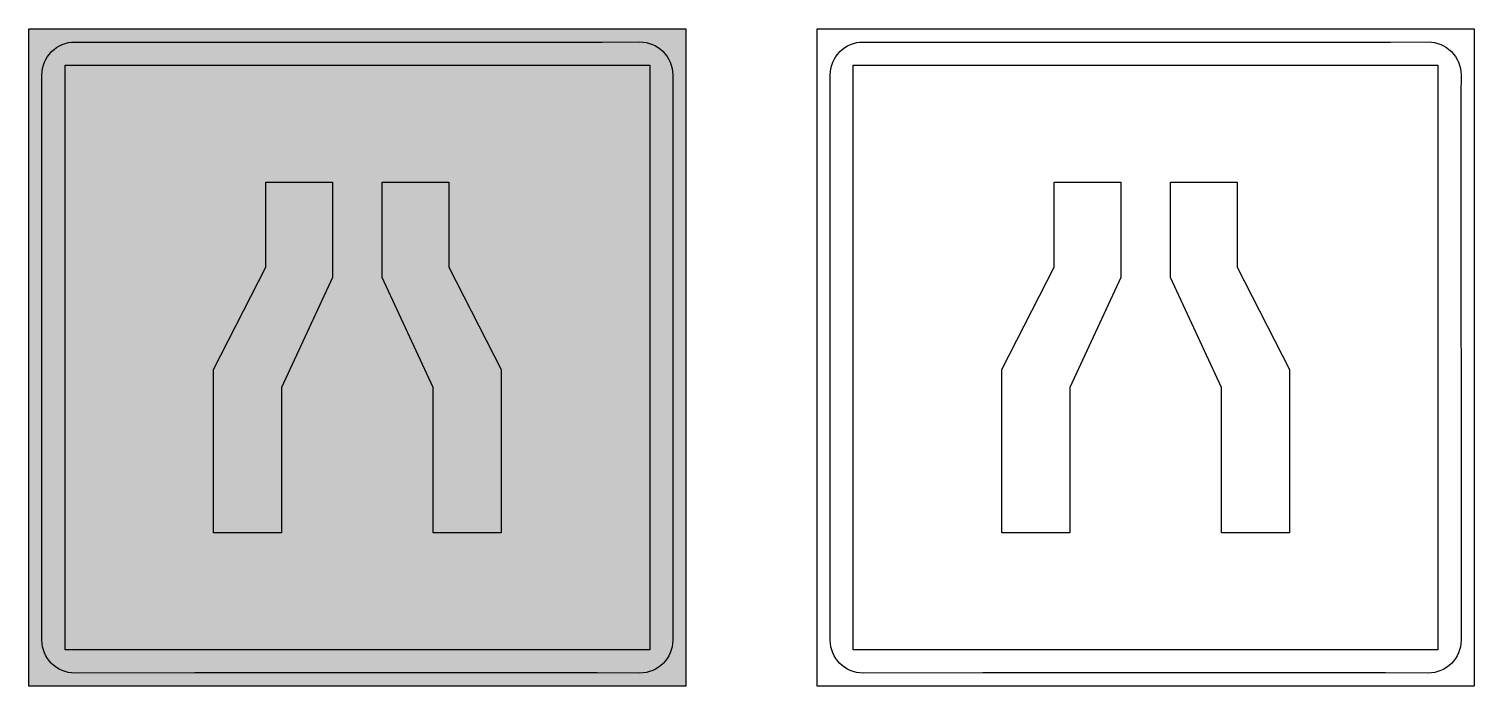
# Model space of a CAD drawing. Extents: x -43 to 2157, y 0 to 1000.
import ezdxf

# ---------------------------------------------------------------- set-up
doc = ezdxf.new("R2010")
doc.units = 0
doc.header["$MEASUREMENT"] = 0

msp = doc.modelspace()

# ---------------------------------------------------------------- hatches: boundary and pattern name
at = {"true_color": 0xe0a800}
h = msp.add_hatch(color=42, dxfattribs=at)
h.paths.add_polyline_path([(-42.64999999999986, 0), (-42.64999999999986, 1000), (957.3500000000001, 1000), (957.3500000000001, 0)])
edge = h.paths.add_edge_path(flags=16)
edge.add_line((830.2500000000002, 980.065), (887.4300000000001, 980.0930000000001))
edge.add_arc((887.4281349896055, 930.091133997446), 50.00186603733538, -0.011612272365880472, 89.99786293526921, ccw=False)
edge.add_line((937.4300000000001, 930.081), (937.4100000000001, 899.466))
edge.add_line((937.4100000000001, 899.466), (937.4200000000003, 129.6609999999999))
edge.add_line((937.4200000000003, 129.661), (937.4400000000003, 69.9033))
edge.add_arc((887.4415243246001, 69.90567501341616), 49.9984757318088, 270.0097127047207, 359.99727835212786, ccw=False)
edge.add_line((887.45, 19.9072), (822.2400000000002, 19.9355))
edge.add_line((822.2400000000002, 19.9355), (209.7500000000002, 19.9316))
edge.add_line((209.7500000000002, 19.9316), (27.22000000000025, 19.8916))
edge.add_arc((27.24918824949843, 69.89078114145843), 49.99918966113633, 180.0136150060108, 269.9665521858666, ccw=False)
edge.add_line((-22.74999999999977, 69.8789), (-22.7199999999998, 155.243))
edge.add_line((-22.7199999999998, 155.243), (-22.7199999999998, 886.021))
edge.add_line((-22.7199999999998, 886.0210000000001), (-22.73999999999978, 930.079))
edge.add_arc((27.25642699813578, 930.0855726975026), 49.99642743016996, 89.9959053488875, 180.007532294753, ccw=False)
edge.add_line((27.26000000000022, 980.082), (64.62000000000012, 980.062))
edge.add_line((64.62000000000012, 980.062), (830.2500000000002, 980.065))
h.paths.add_polyline_path([(12.35000000000014, 55), (12.35000000000014, 945.0010000000001), (902.3500000000001, 945.0010000000001), (902.3500000000001, 55)], flags=0)
h.paths.add_polyline_path([(419.3500000000001, 621.923), (342.0900000000001, 454.129), (342.0900000000001, 233.222), (238.2800000000002, 233.222), (238.2800000000002, 481.894), (317.9500000000003, 637.615), (317.9500000000003, 766.78), (419.3500000000001, 766.78)], flags=0)
h.paths.add_polyline_path([(495.3500000000001, 621.923), (495.3500000000001, 766.78), (596.7500000000002, 766.78), (596.7500000000002, 637.615), (676.4200000000003, 481.894), (676.4200000000003, 233.222), (572.6000000000001, 233.222), (572.6000000000001, 454.129)], flags=0)
at = {"true_color": 0xb38600}
h = msp.add_hatch(color=42, dxfattribs=at)
h.paths.add_polyline_path([(-42.64999999999986, 0), (-42.64999999999986, 1000), (957.3500000000001, 1000), (957.3500000000001, 0)])
edge = h.paths.add_edge_path(flags=16)
edge.add_line((830.2500000000002, 980.065), (887.4300000000001, 980.0930000000001))
edge.add_arc((887.4281349896055, 930.091133997446), 50.00186603733538, -0.011612272365880472, 89.99786293526921, ccw=False)
edge.add_line((937.4300000000001, 930.081), (937.4100000000001, 899.466))
edge.add_line((937.4100000000001, 899.466), (937.4200000000003, 129.6609999999999))
edge.add_line((937.4200000000003, 129.661), (937.4400000000003, 69.9033))
edge.add_arc((887.4415243246001, 69.90567501341616), 49.9984757318088, 270.0097127047207, 359.99727835212786, ccw=False)
edge.add_line((887.45, 19.9072), (822.2400000000002, 19.9355))
edge.add_line((822.2400000000002, 19.9355), (209.7500000000002, 19.9316))
edge.add_line((209.7500000000002, 19.9316), (27.22000000000025, 19.8916))
edge.add_arc((27.24918824949843, 69.89078114145843), 49.99918966113633, 180.0136150060108, 269.9665521858666, ccw=False)
edge.add_line((-22.74999999999977, 69.8789), (-22.7199999999998, 155.243))
edge.add_line((-22.7199999999998, 155.243), (-22.7199999999998, 886.021))
edge.add_line((-22.7199999999998, 886.0210000000001), (-22.73999999999978, 930.079))
edge.add_arc((27.25642699813578, 930.0855726975026), 49.99642743016996, 89.9959053488875, 180.007532294753, ccw=False)
edge.add_line((27.26000000000022, 980.082), (64.62000000000012, 980.062))
edge.add_line((64.62000000000012, 980.062), (830.2500000000002, 980.065))
h.paths.add_polyline_path([(12.35000000000014, 55), (12.35000000000014, 945.0010000000001), (902.3500000000001, 945.0010000000001), (902.3500000000001, 55)], flags=0)
h.paths.add_polyline_path([(419.3500000000001, 621.923), (342.0900000000001, 454.129), (342.0900000000001, 233.222), (238.2800000000002, 233.222), (238.2800000000002, 481.894), (317.9500000000003, 637.615), (317.9500000000003, 766.78), (419.3500000000001, 766.78)], flags=0)
h.paths.add_polyline_path([(495.3500000000001, 621.923), (495.3500000000001, 766.78), (596.7500000000002, 766.78), (596.7500000000002, 637.615), (676.4200000000003, 481.894), (676.4200000000003, 233.222), (572.6000000000001, 233.222), (572.6000000000001, 454.129)], flags=0)
h = msp.add_hatch(color=30)
h.paths.add_polyline_path([(-42.64999999999986, 0), (-42.64999999999986, 1000), (957.3500000000001, 1000), (957.3500000000001, 0)])
edge = h.paths.add_edge_path(flags=16)
edge.add_line((830.2500000000002, 980.065), (887.4300000000001, 980.0930000000001))
edge.add_arc((887.4281349896055, 930.091133997446), 50.00186603733538, -0.011612272365880472, 89.99786293526921, ccw=False)
edge.add_line((937.4300000000001, 930.081), (937.4100000000001, 899.466))
edge.add_line((937.4100000000001, 899.466), (937.4200000000003, 129.6609999999999))
edge.add_line((937.4200000000003, 129.661), (937.4400000000003, 69.9033))
edge.add_arc((887.4415243246001, 69.90567501341616), 49.9984757318088, 270.0097127047207, 359.99727835212786, ccw=False)
edge.add_line((887.45, 19.9072), (822.2400000000002, 19.9355))
edge.add_line((822.2400000000002, 19.9355), (209.7500000000002, 19.9316))
edge.add_line((209.7500000000002, 19.9316), (27.22000000000025, 19.8916))
edge.add_arc((27.24918824949843, 69.89078114145843), 49.99918966113633, 180.0136150060108, 269.9665521858666, ccw=False)
edge.add_line((-22.74999999999977, 69.8789), (-22.7199999999998, 155.243))
edge.add_line((-22.7199999999998, 155.243), (-22.7199999999998, 886.021))
edge.add_line((-22.7199999999998, 886.0210000000001), (-22.73999999999978, 930.079))
edge.add_arc((27.25642699813578, 930.0855726975026), 49.99642743016996, 89.9959053488875, 180.007532294753, ccw=False)
edge.add_line((27.26000000000022, 980.082), (64.62000000000012, 980.062))
edge.add_line((64.62000000000012, 980.062), (830.2500000000002, 980.065))
h.paths.add_polyline_path([(12.35000000000014, 55), (12.35000000000014, 945.0010000000001), (902.3500000000001, 945.0010000000001), (902.3500000000001, 55)], flags=0)
h.paths.add_polyline_path([(495.3500000000001, 621.923), (495.3500000000001, 766.78), (596.7500000000002, 766.78), (596.7500000000002, 637.615), (676.4200000000003, 481.894), (676.4200000000003, 233.222), (572.6000000000001, 233.222), (572.6000000000001, 454.129)], flags=0)
h.paths.add_polyline_path([(419.3500000000001, 621.923), (342.0900000000001, 454.129), (342.0900000000001, 233.222), (238.2800000000002, 233.222), (238.2800000000002, 481.894), (317.9500000000003, 637.615), (317.9500000000003, 766.78), (419.3500000000001, 766.78)], flags=0)
at = {"true_color": 0x000000}
h = msp.add_hatch(color=18, dxfattribs=at)
edge = h.paths.add_edge_path()
edge.add_line((830.2500000000002, 980.065), (887.4300000000001, 980.0930000000001))
edge.add_arc((887.4281349896055, 930.091133997446), 50.00186603733538, -0.011612272365880472, 89.99786293526921, ccw=False)
edge.add_line((937.4300000000001, 930.081), (937.4100000000001, 899.466))
edge.add_line((937.4100000000001, 899.466), (937.4200000000003, 129.6609999999999))
edge.add_line((937.4200000000003, 129.661), (937.4400000000003, 69.9033))
edge.add_arc((887.4415243246001, 69.90567501341616), 49.9984757318088, 270.0097127047207, 359.99727835212786, ccw=False)
edge.add_line((887.45, 19.9072), (822.2400000000002, 19.9355))
edge.add_line((822.2400000000002, 19.9355), (209.7500000000002, 19.9316))
edge.add_line((209.7500000000002, 19.9316), (27.22000000000025, 19.8916))
edge.add_arc((27.24918824949843, 69.89078114145843), 49.99918966113633, 180.0136150060108, 269.9665521858666, ccw=False)
edge.add_line((-22.74999999999977, 69.8789), (-22.7199999999998, 155.243))
edge.add_line((-22.7199999999998, 155.243), (-22.7199999999998, 886.021))
edge.add_line((-22.7199999999998, 886.0210000000001), (-22.73999999999978, 930.079))
edge.add_arc((27.25642699813578, 930.0855726975026), 49.99642743016996, 89.9959053488875, 180.007532294753, ccw=False)
edge.add_line((27.26000000000022, 980.082), (64.62000000000012, 980.062))
edge.add_line((64.62000000000012, 980.062), (830.2500000000002, 980.065))
h.paths.add_polyline_path([(12.35000000000014, 55), (12.35000000000014, 945.0010000000001), (902.3500000000001, 945.0010000000001), (902.3500000000001, 55)], flags=16)
h.paths.add_polyline_path([(495.3500000000001, 621.923), (495.3500000000001, 766.78), (596.7500000000002, 766.78), (596.7500000000002, 637.615), (676.4200000000003, 481.894), (676.4200000000003, 233.222), (572.6000000000001, 233.222), (572.6000000000001, 454.129)], flags=0)
h.paths.add_polyline_path([(419.3500000000001, 621.923), (342.0900000000001, 454.129), (342.0900000000001, 233.222), (238.2800000000002, 233.222), (238.2800000000002, 481.894), (317.9500000000003, 637.615), (317.9500000000003, 766.78), (419.3500000000001, 766.78)], flags=0)

# ---------------------------------------------------------------- linework, layer by layer
at = {"color": 30}
for points in [[(-42.64999999999986, 0), (-42.64999999999986, 1000), (957.3500000000001, 1000), (957.3500000000001, 0)], [(12.35000000000014, 55), (12.35000000000014, 945.0010000000001), (902.3500000000001, 945.0010000000001), (902.3500000000001, 55)]]:
    msp.add_lwpolyline(points, close=True, dxfattribs=at)
for points in [[(1157.35, 0), (1157.35, 1000), (2157.35, 1000), (2157.35, 0)], [(1212.35, 55), (1212.35, 945.0010000000001), (2102.35, 945.0010000000001), (2102.35, 55)], [(1619.35, 621.923), (1542.09, 454.129), (1542.09, 233.222), (1438.28, 233.222), (1438.28, 481.894), (1517.95, 637.615), (1517.95, 766.78), (1619.35, 766.78)], [(1695.35, 621.923), (1695.35, 766.78), (1796.75, 766.78), (1796.75, 637.615), (1876.42, 481.894), (1876.42, 233.222), (1772.6, 233.222), (1772.6, 454.129)]]:
    msp.add_lwpolyline(points, close=True)
msp.add_lwpolyline([(830.2500000000002, 980.065), (887.4300000000001, 980.0930000000001, -0.414262), (937.4300000000001, 930.081), (937.4100000000001, 899.466), (937.4200000000003, 129.661), (937.4400000000003, 69.9033, -0.41415), (887.45, 19.9072), (822.2400000000002, 19.9355), (209.7500000000002, 19.9316), (27.22000000000025, 19.8916, -0.413973), (-22.74999999999977, 69.8789), (-22.7199999999998, 155.243), (-22.7199999999998, 886.0210000000001), (-22.73999999999978, 930.079, -0.4142729999999999), (27.26000000000022, 980.082), (64.62000000000012, 980.062)], format="xyb", close=True, dxfattribs=at)
msp.add_lwpolyline([(2030.25, 980.065), (2087.43, 980.0930000000001, -0.414262), (2137.43, 930.081), (2137.41, 899.466), (2137.42, 129.661), (2137.44, 69.9033, -0.41415), (2087.45, 19.9072), (2022.24, 19.9355), (1409.75, 19.9316), (1227.22, 19.8916, -0.413973), (1177.25, 69.8789), (1177.28, 155.243), (1177.28, 886.0210000000001), (1177.26, 930.079, -0.4142729999999999), (1227.26, 980.082), (1264.62, 980.062)], format="xyb", close=True)
at = {"color": 18, "true_color": 0x000000}
for points in [[(419.3500000000001, 621.923), (342.0900000000001, 454.129), (342.0900000000001, 233.222), (238.2800000000002, 233.222), (238.2800000000002, 481.894), (317.9500000000003, 637.615), (317.9500000000003, 766.78), (419.3500000000001, 766.78)], [(495.3500000000001, 621.923), (495.3500000000001, 766.78), (596.7500000000002, 766.78), (596.7500000000002, 637.615), (676.4200000000003, 481.894), (676.4200000000003, 233.222), (572.6000000000001, 233.222), (572.6000000000001, 454.129)]]:
    msp.add_lwpolyline(points, close=True, dxfattribs=at)

doc.saveas('drawing.dxf')
